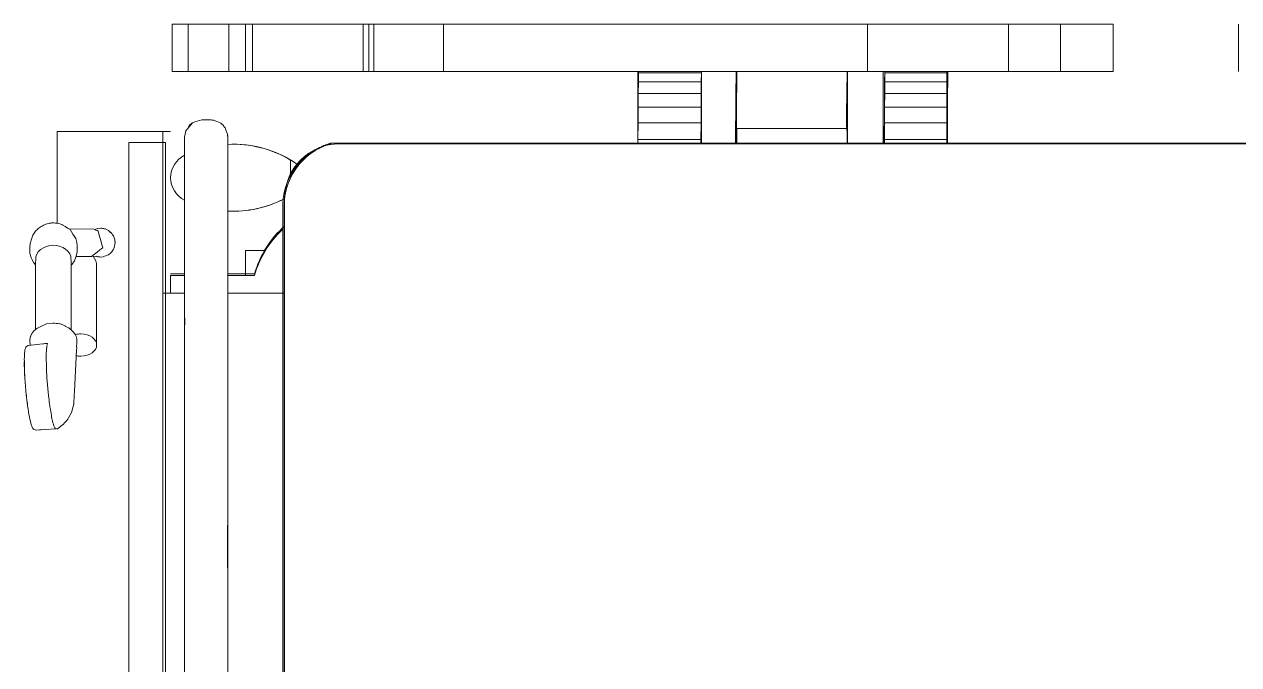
# Model space of a CAD drawing. Header units: millimetres. Extents: x 1448174 to 1599581, y -224422 to -106989.
# Drawn here: x 1474631 to 1475471, y -123301 to -122858 of the extents above; entities that cross this region are included whole.
import ezdxf

# ---------------------------------------------------------------- set-up
doc = ezdxf.new("R2010")
doc.units = ezdxf.units.MM
doc.header["$LTSCALE"] = 600
doc.header["$MEASUREMENT"] = 0
doc.layers.add('furniture', color=30, linetype='Continuous', lineweight=9)

msp = doc.modelspace()

# ---------------------------------------------------------------- linework, layer by layer
at = {"layer": 'furniture'}
for p, q in [((1474733.3322, -122858.4198), (1475384.041, -122858.4198)), ((1474733.3322, -122891.115), (1474733.3322, -122858.4198)), ((1474744.4951, -122891.0948), (1474744.4951, -122858.4199)), ((1474772.5963, -122858.4199), (1474744.4951, -122858.4199)), ((1474780.493, -122858.4199), (1474772.5963, -122858.4199)), ((1474772.5963, -122858.4199), (1474772.5963, -122891.0948)), ((1474783.9802, -122858.4199), (1474780.493, -122858.4199)), ((1474788.8555, -122858.4199), (1474783.9802, -122858.4199)), ((1474783.9802, -122858.4199), (1474783.9802, -122891.0948)), ((1474865.4528, -122858.4199), (1474788.8555, -122858.4199)), ((1474788.8555, -122858.4199), (1474788.8555, -122891.0948)), ((1474869.3793, -122858.4199), (1474865.4528, -122858.4199)), ((1474865.4528, -122858.4199), (1474865.4528, -122891.0948)), ((1474872.8107, -122858.4199), (1474869.3793, -122858.4199)), ((1474869.3793, -122858.4199), (1474869.3793, -122891.0948)), ((1474872.79, -122891.0948), (1474872.79, -122858.4199)), ((1474877.0798, -122858.4199), (1474872.8107, -122858.4199)), ((1474872.8107, -122858.4199), (1474872.8107, -122891.0948)), ((1474896.8689, -122858.4199), (1474877.0798, -122858.4199)), ((1474907.5713, -122858.4199), (1474896.8689, -122858.4199)), ((1474920.9559, -122858.4199), (1474907.5713, -122858.4199)), ((1475214.1344, -122858.4199), (1474920.9559, -122858.4199)), ((1474920.9559, -122891.0948), (1474920.9559, -122858.4199)), ((1475311.8397, -122858.4199), (1475214.1344, -122858.4199)), ((1475214.1344, -122858.4199), (1475214.1344, -122891.0948)), ((1475338.8829, -122858.4199), (1475311.8397, -122858.4199)), ((1475311.8397, -122858.4199), (1475311.8397, -122891.0948)), ((1475347.7156, -122858.4199), (1475338.8829, -122858.4199)), ((1475347.7156, -122858.4199), (1475347.7156, -122891.0948)), ((1475384.041, -122858.4198), (1475384.041, -122891.115)), ((1475470.9022, -122891.0948), (1475470.9022, -122858.4199)), ((1475384.041, -122891.115), (1474733.3322, -122891.115)), ((1474744.4951, -122891.0948), (1474772.5963, -122891.0948)), ((1474772.5963, -122891.0948), (1474780.493, -122891.0948)), ((1474780.493, -122891.0948), (1474783.9802, -122891.0948)), ((1474783.9802, -122891.0948), (1474788.8555, -122891.0948)), ((1474788.8555, -122891.0948), (1474865.4528, -122891.0948)), ((1474865.4528, -122891.0948), (1474869.3793, -122891.0948)), ((1474869.3793, -122891.0948), (1474872.8107, -122891.0948)), ((1474872.8107, -122891.0948), (1474877.0798, -122891.0948)), ((1474877.0798, -122891.0948), (1474896.8689, -122891.0948)), ((1474896.8689, -122891.0948), (1474907.5713, -122891.0948)), ((1474907.5713, -122891.0948), (1474920.9559, -122891.0948)), ((1474920.9559, -122891.0948), (1475214.1344, -122891.0948)), ((1475055.345, -122891.115), (1475055.345, -122940.9729)), ((1475055.5895, -122898.4826), (1475055.6649, -122891.2303)), ((1475055.8333, -122892.0571), (1475055.7397, -122898.2509)), ((1475055.8532, -122891.2303), (1475055.8333, -122892.0571)), ((1475099.3982, -122892.0571), (1475055.8333, -122892.0571)), ((1475099.3046, -122898.2509), (1475099.3982, -122892.0571)), ((1475099.348, -122891.115), (1475099.348, -122940.9729)), ((1475099.3982, -122892.0571), (1475099.418, -122891.2303)), ((1475123.174, -122907.6417), (1475123.3945, -122891.2303)), ((1475123.3357, -122891.115), (1475123.3357, -122940.9729)), ((1475123.9325, -122891.2303), (1475123.5413, -122920.3396)), ((1475199.8212, -122920.3396), (1475200.2141, -122891.0948)), ((1475200.3083, -122891.115), (1475200.3083, -122940.9729)), ((1475214.1344, -122891.0948), (1475311.8397, -122891.0948)), ((1475225.0832, -122940.9729), (1475225.0832, -122891.115)), ((1475226.1215, -122891.2303), (1475226.0461, -122898.4826)), ((1475226.1964, -122898.2509), (1475226.29, -122892.0571)), ((1475226.29, -122892.0571), (1475226.3098, -122891.2303)), ((1475269.8548, -122892.0571), (1475226.29, -122892.0571)), ((1475269.0862, -122891.115), (1475269.0862, -122940.9729)), ((1475269.7612, -122898.2509), (1475269.8548, -122892.0571)), ((1475269.8548, -122892.0571), (1475269.8746, -122891.2303)), ((1475311.8397, -122891.0948), (1475338.8829, -122891.0948)), ((1475338.8829, -122891.0948), (1475347.7156, -122891.0948)), ((1475055.5093, -122909.432), (1475055.5895, -122898.4826)), ((1475055.7397, -122898.2509), (1475055.6569, -122906.2136)), ((1475099.3046, -122898.2509), (1475055.7397, -122898.2509)), ((1475099.2217, -122906.2136), (1475099.3046, -122898.2509)), ((1475226.0461, -122898.4826), (1475225.9659, -122909.432)), ((1475226.1136, -122906.2136), (1475226.1964, -122898.2509)), ((1475269.7612, -122898.2509), (1475226.1964, -122898.2509)), ((1475269.6784, -122906.2136), (1475269.7612, -122898.2509)), ((1475055.6569, -122906.2136), (1475055.5874, -122915.703)), ((1475099.2217, -122906.2136), (1475055.6569, -122906.2136)), ((1475099.1523, -122915.703), (1475099.2217, -122906.2136)), ((1475226.0441, -122915.703), (1475226.1136, -122906.2136)), ((1475269.6784, -122906.2136), (1475226.1136, -122906.2136)), ((1475269.6089, -122915.703), (1475269.6784, -122906.2136)), ((1475055.4469, -122921.8104), (1475055.5093, -122909.432)), ((1475055.5874, -122915.703), (1475055.5334, -122926.431)), ((1475099.1523, -122915.703), (1475055.5874, -122915.703)), ((1475099.0982, -122926.431), (1475099.1523, -122915.703)), ((1475123.0199, -122934.2317), (1475123.1112, -122915.35)), ((1475225.9659, -122909.432), (1475225.9035, -122921.8104)), ((1475225.99, -122926.431), (1475226.0441, -122915.703)), ((1475269.6089, -122915.703), (1475226.0441, -122915.703)), ((1475269.5548, -122926.431), (1475269.6089, -122915.703)), ((1475055.4042, -122935.2418), (1475055.4469, -122921.8104)), ((1475225.9035, -122921.8104), (1475225.8609, -122935.2418)), ((1474653.8571, -122995.924), (1474653.8571, -122932.4517)), ((1474653.8571, -122932.4517), (1474726.7742, -122932.4517)), ((1474653.8571, -122995.924), (1474653.8571, -122932.4517)), ((1474653.8571, -122932.4517), (1474732.2485, -122932.4517)), ((1474726.7742, -122932.4517), (1474726.7742, -123924.3367)), ((1474744.7204, -122929.5756), (1474745.3865, -122927.9675)), ((1474771.8294, -122937.4064), (1474771.6294, -122934.2591)), ((1475055.5334, -122926.431), (1475055.4964, -122938.0716)), ((1475099.0982, -122926.431), (1475055.5334, -122926.431)), ((1475099.0612, -122938.0716), (1475099.0982, -122926.431)), ((1475123.5672, -122930.3526), (1475123.713, -122930.3526)), ((1475123.713, -122930.3526), (1475199.9929, -122930.3526)), ((1475225.953, -122938.0716), (1475225.99, -122926.431)), ((1475269.5548, -122926.431), (1475225.99, -122926.431)), ((1475269.5179, -122938.0716), (1475269.5548, -122926.431)), ((1474703.4177, -122940.0956), (1474703.4177, -123927.0739)), ((1474728.6034, -122940.0956), (1474703.4177, -122940.0956)), ((1474728.6034, -123927.0739), (1474728.6034, -122940.0956)), ((1474771.8294, -122936.4391), (1474771.7513, -122936.1768)), ((1474771.8294, -122937.4064), (1474771.8294, -122937.0452)), ((1474844.4819, -122940.4694), (1474843.8154, -122940.4694)), ((1474844.4819, -122940.4694), (1475525.7103, -122940.4694)), ((1474849.1631, -122940.9729), (1476663.2832, -122940.9729)), ((1475055.3962, -122940.4694), (1475055.4042, -122935.2418)), ((1475055.4964, -122938.0716), (1475055.4927, -122940.4694)), ((1475099.0612, -122938.0716), (1475055.4964, -122938.0716)), ((1475099.0575, -122940.4694), (1475099.0612, -122938.0716)), ((1475225.8609, -122935.2418), (1475225.8528, -122940.4694)), ((1475225.9494, -122940.4694), (1475225.953, -122938.0716)), ((1475269.5179, -122938.0716), (1475225.953, -122938.0716)), ((1475269.5142, -122940.4694), (1475269.5179, -122938.0716)), ((1474771.8294, -122951.7487), (1474771.8294, -122950.1187)), ((1474826.7746, -122948.8518), (1474827.1056, -122948.5927)), ((1474834.9569, -122943.6958), (1474834.9807, -122943.6958)), ((1474771.8294, -122954.9157), (1474771.8294, -122951.7487)), ((1474815.1335, -122962.5865), (1474817.2651, -122959.1053)), ((1474815.2033, -122952.2226), (1474815.2033, -122961.5298)), ((1474814.8707, -122963.868), (1474814.8707, -122962.7561)), ((1474814.8814, -122962.5865), (1474814.8814, -122961.5298)), ((1474814.8814, -122961.5298), (1474815.4735, -122961.5298)), ((1474815.083, -122962.5865), (1474814.8814, -122962.5865)), ((1474815.083, -122962.5865), (1474815.0845, -122962.7561)), ((1474815.0845, -122962.7561), (1474815.0845, -122963.4842)), ((1474815.1263, -122963.4092), (1474815.1335, -122962.5865)), ((1474815.3221, -122962.5865), (1474815.1335, -122962.5865)), ((1474815.3221, -122962.5865), (1474815.3221, -122963.0579)), ((1474816.3911, -122960.0332), (1474816.5574, -122960.0332)), ((1474816.9024, -122960.0332), (1474816.5574, -122960.0332)), ((1474771.8294, -122975.0323), (1474771.7944, -122974.441)), ((1474771.8294, -122981.2668), (1474771.7998, -122982.3824)), ((1474809.8763, -122984.0359), (1474809.8763, -123883.1336)), ((1474810.7329, -123883.1336), (1474810.7329, -122984.0359)), ((1474811.0425, -122979.0936), (1474811.0425, -123888.0759)), ((1474651.5505, -122995.5948), (1474651.0426, -122995.6228)), ((1474655.6382, -122996.1782), (1474657.3694, -122997.0628)), ((1474661.9837, -122999.7688), (1474679.0815, -122999.894)), ((1474681.0668, -122999.6714), (1474680.3916, -123000.0079)), ((1474681.7531, -122999.5751), (1474681.0668, -122999.6714)), ((1474683.812, -122999.2863), (1474681.9966, -122999.4528)), ((1474682.1062, -123001.2881), (1474682.2529, -123001.8195)), ((1474685.6274, -122999.4528), (1474683.812, -122999.2863)), ((1474691.5575, -123002.9747), (1474689.272, -123000.913)), ((1474771.8179, -122999.2797), (1474771.8294, -122999.6536)), ((1474634.9784, -123012.6031), (1474635.1911, -123009.7538)), ((1474635.1911, -123009.7538), (1474635.2287, -123009.1101)), ((1474636.0039, -123006.8299), (1474635.2287, -123009.1101)), ((1474636.0039, -123006.8299), (1474636.8937, -123004.2252)), ((1474667.3112, -123009.2564), (1474666.7523, -123006.5215)), ((1474667.3112, -123009.2564), (1474667.6659, -123011.4828)), ((1474682.2955, -123001.9741), (1474682.8983, -123004.1586)), ((1474684.4823, -123009.8997), (1474685.2744, -123012.7702)), ((1474693.1166, -123012.8635), (1474693.7887, -123009.263)), ((1474693.6222, -123007.4476), (1474693.7887, -123009.263)), ((1474634.9784, -123012.6031), (1474634.9236, -123014.1274)), ((1474634.9343, -123014.9825), (1474634.9236, -123014.1274)), ((1474634.9561, -123016.7411), (1474634.9343, -123014.9825)), ((1474635.6866, -123019.7408), (1474635.4004, -123018.2073)), ((1474639.6587, -123017.2824), (1474639.0571, -123019.0516)), ((1474640.7433, -123015.5721), (1474639.6587, -123017.2824)), ((1474642.288, -123014.0364), (1474640.7433, -123015.5721)), ((1474644.209, -123012.7786), (1474642.288, -123014.0364)), ((1474646.3762, -123011.8677), (1474644.209, -123012.7786)), ((1474648.6406, -123011.3266), (1474646.3762, -123011.8677)), ((1474650.8647, -123011.1343), (1474648.6406, -123011.3266)), ((1474653.0985, -123011.2576), (1474650.8647, -123011.1343)), ((1474655.3941, -123011.728), (1474653.0985, -123011.2576)), ((1474657.6151, -123012.571), (1474655.3941, -123011.728)), ((1474659.6114, -123013.7682), (1474657.6151, -123012.571)), ((1474661.2489, -123015.2546), (1474659.6114, -123013.7682)), ((1474662.4376, -123016.9297), (1474661.2489, -123015.2546)), ((1474663.1471, -123018.6786), (1474662.4376, -123016.9297)), ((1474667.5482, -123015.9366), (1474666.7528, -123019.4222)), ((1474667.589, -123013.6215), (1474667.5482, -123015.9366)), ((1474667.589, -123013.6215), (1474667.6659, -123011.4828)), ((1474689.2711, -123017.6137), (1474690.8666, -123016.3176)), ((1474691.5573, -123015.5515), (1474690.929, -123016.2484)), ((1474692.6741, -123013.8453), (1474691.5573, -123015.5515)), ((1474693.1166, -123012.8635), (1474692.6741, -123013.8453)), ((1474798.035, -123014.6466), (1474784.1343, -123014.6466)), ((1474784.1343, -123014.6466), (1474784.1343, -123032.0157)), ((1474635.6866, -123019.7408), (1474636.2038, -123020.7969)), ((1474636.2038, -123020.7969), (1474637.5738, -123023.1934)), ((1474638.8902, -123024.6905), (1474637.5738, -123023.1934)), ((1474638.8919, -123023.5416), (1474638.8876, -123026.4774)), ((1474638.8876, -123026.4774), (1474638.8876, -123069.1837)), ((1474638.9054, -123020.7744), (1474638.8919, -123023.5416)), ((1474639.0571, -123019.0516), (1474638.9054, -123020.7744)), ((1474663.3909, -123023.1623), (1474663.1471, -123018.6786)), ((1474663.3866, -123026.098), (1474663.3909, -123023.1623)), ((1474663.3866, -123069.586), (1474663.3866, -123026.098)), ((1474664.1085, -123024.2276), (1474663.3884, -123024.9099)), ((1474665.7069, -123021.938), (1474664.1085, -123024.2276)), ((1474666.7528, -123019.4222), (1474665.7069, -123021.938)), ((1474677.5747, -123018.791), (1474666.984, -123018.791)), ((1474677.7025, -123018.6911), (1474680.4656, -123018.791)), ((1474681.3115, -123018.632), (1474680.4656, -123018.791)), ((1474681.0862, -123080.0453), (1474681.0862, -123025.5872)), ((1474683.8113, -123019.2397), (1474681.9966, -123019.0732)), ((1474685.6268, -123019.0733), (1474683.812, -123019.2397)), ((1474741.8775, -123030.9096), (1474732.2485, -123030.9096)), ((1474732.2485, -123044.1731), (1474732.2485, -123032.0157)), ((1474732.2485, -123032.0157), (1474741.8775, -123032.0157)), ((1474790.2696, -123030.9096), (1474771.8294, -123030.9096)), ((1474771.8294, -123032.0157), (1474790.2696, -123032.0157)), ((1474771.8031, -123040.8857), (1474771.8189, -123051.1022)), ((1474771.8294, -123040.8857), (1474771.8294, -123116.7942)), ((1474771.8294, -123041.2521), (1474771.8294, -123040.8857)), ((1474741.9925, -123044.1731), (1474726.7742, -123044.1731)), ((1474728.6034, -123044.1731), (1474741.8775, -123044.1731)), ((1474771.8082, -123044.1731), (1474811.0425, -123044.1731)), ((1474809.8763, -123044.1731), (1474771.8294, -123044.1731)), ((1474741.9922, -123057.8977), (1474741.8775, -123057.8699)), ((1474741.8775, -123058.5924), (1474741.8775, -123057.8699)), ((1474741.8775, -123058.5924), (1474742.0619, -123058.5924)), ((1474639.6312, -123068.5655), (1474637.6286, -123070.2305)), ((1474642.9575, -123066.9748), (1474639.6312, -123068.5655)), ((1474642.9575, -123066.9748), (1474646.3537, -123065.4643)), ((1474646.3537, -123065.4643), (1474650.842, -123064.8416)), ((1474659.8363, -123067.2423), (1474659.5902, -123067.0137)), ((1474661.8576, -123068.0486), (1474659.6444, -123067.1658)), ((1474664.5922, -123070.7982), (1474661.8576, -123068.0486)), ((1474742.0619, -123061.5986), (1474741.8775, -123061.5412)), ((1474741.8775, -123074.9865), (1474741.8775, -123065.0591)), ((1474635.0452, -123074.941), (1474634.8048, -123077.019)), ((1474634.8048, -123077.019), (1474635.0303, -123080.1501)), ((1474635.0452, -123074.941), (1474636.2228, -123072.0827)), ((1474636.2228, -123072.0827), (1474635.4437, -123073.9968)), ((1474636.2228, -123072.0827), (1474637.6286, -123070.2305)), ((1474665.0431, -123071.2187), (1474664.5922, -123070.7982)), ((1474666.1782, -123072.6552), (1474665.0431, -123071.2187)), ((1474667.4698, -123076.502), (1474667.1255, -123074.5957)), ((1474667.4698, -123079.382), (1474667.4698, -123076.502)), ((1474741.9301, -123073.6135), (1474741.8775, -123073.332)), ((1474741.8775, -123084.3797), (1474741.8775, -123074.9865)), ((1474741.8775, -123084.3797), (1474741.8775, -123076.0455)), ((1474741.8775, -123084.3797), (1474741.8775, -123076.0455)), ((1474741.8775, -123076.0455), (1474741.8775, -123084.3797)), ((1474741.8775, -123076.93), (1474741.8775, -123084.3797)), ((1474632.4833, -123081.1663), (1474633.7474, -123080.3784)), ((1474633.7918, -123080.2794), (1474643.7919, -123079.2356)), ((1474667.2137, -123083.404), (1474665.7434, -123112.1931)), ((1474667.1453, -123080.7356), (1474667.2787, -123081.9891)), ((1474667.2137, -123083.404), (1474667.2787, -123081.9891)), ((1474631.1327, -123087.447), (1474631.0995, -123087.7557)), ((1474631.0995, -123087.7557), (1474631.1031, -123088.1954)), ((1474632.3039, -123113.6962), (1474632.3772, -123114.5513)), ((1474632.3772, -123114.5513), (1474632.449, -123115.1601)), ((1474665.3742, -123120.9717), (1474665.6115, -123114.5264)), ((1474665.6115, -123114.5264), (1474665.7434, -123112.1931)), ((1474632.962, -123119.5126), (1474633.1394, -123120.7224)), ((1474663.79, -123126.5919), (1474661.6727, -123130.3993)), ((1474665.3742, -123120.9717), (1474663.79, -123126.5919)), ((1474634.9391, -123131.2737), (1474635.0162, -123131.6696)), ((1474635.0162, -123131.6696), (1474635.2987, -123132.6395)), ((1474654.0333, -123137.9098), (1474657.2251, -123135.5281)), ((1474639.1926, -123138.8066), (1474637.4249, -123138.0992)), ((1474652.5292, -123137.8884), (1474639.1926, -123138.8066)), ((1474643.836, -123138.525), (1474639.1926, -123138.8066)), ((1474653.1637, -123137.9596), (1474653.2954, -123137.677)), ((1474653.8571, -123137.9578), (1474653.8571, -123137.9535)), ((1474741.8775, -123191.2739), (1474741.8775, -123192.1479)), ((1474741.8775, -123271.306), (1474741.8775, -123192.1479))]:
    msp.add_line(p, q, dxfattribs=at)
at = {"layer": 'furniture', "flags": 128}
for points in [[(1474747.3022, -122926.4113), (1474748.9412, -122925.9231), (1474750.5802, -122925.4349), (1474752.2192, -122924.9467), (1474753.8582, -122924.4584)], [(1474753.8582, -122924.4584), (1474752.2192, -122924.9467), (1474750.5802, -122925.4349), (1474748.9412, -122925.9231), (1474747.3022, -122926.4113)], [(1474759.8486, -122924.4584), (1474758.351, -122924.4584), (1474756.8534, -122924.4584), (1474755.3558, -122924.4584), (1474753.8582, -122924.4584)], [(1474753.8582, -122924.4584), (1474755.3558, -122924.4584), (1474756.8534, -122924.4584), (1474758.351, -122924.4584), (1474759.8486, -122924.4584)], [(1474759.8486, -122924.4584), (1474760.3936, -122924.5084), (1474760.9386, -122924.5584), (1474761.4837, -122924.6084), (1474762.0287, -122924.6584)], [(1474762.0287, -122924.6584), (1474763.1227, -122925.0967), (1474764.2167, -122925.5349), (1474765.3107, -122925.9731), (1474766.4046, -122926.4113)], [(1474742.7187, -122932.0291), (1474742.5084, -122933.1316), (1474742.2981, -122934.2341), (1474742.0878, -122935.3366), (1474741.8775, -122936.4391)], [(1474747.3022, -122926.4113), (1474746.1563, -122927.8158), (1474745.0104, -122929.2202), (1474743.8645, -122930.6247), (1474742.7187, -122932.0291)], [(1474745.3865, -122927.9675), (1474745.8655, -122927.5785), (1474746.3444, -122927.1894), (1474746.8233, -122926.8004), (1474747.3022, -122926.4113)], [(1474766.4046, -122926.4113), (1474766.8835, -122926.8004), (1474767.3624, -122927.1894), (1474767.8414, -122927.5785), (1474768.3203, -122927.9675)], [(1474768.3203, -122927.9675), (1474768.7093, -122928.4464), (1474769.0984, -122928.9253), (1474769.4874, -122929.4043), (1474769.8765, -122929.8832)], [(1474769.8765, -122929.8832), (1474770.3147, -122930.9772), (1474770.753, -122932.0711), (1474771.1912, -122933.1651), (1474771.6294, -122934.2591)], [(1474771.6294, -122934.2591), (1474771.6794, -122934.8041), (1474771.7294, -122935.3491), (1474771.7794, -122935.8941), (1474771.8294, -122936.4391)], [(1474741.8775, -122940.3346), (1474741.8775, -122939.3608), (1474741.8775, -122938.3869), (1474741.8775, -122937.413), (1474741.8775, -122936.4391)], [(1474741.8775, -122951.7373), (1474741.8775, -122948.8867), (1474741.8775, -122946.036), (1474741.8775, -122943.1853), (1474741.8775, -122940.3346)], [(1474771.8294, -122937.0452), (1474771.8294, -122936.8937), (1474771.8294, -122936.7422), (1474771.8294, -122936.5906), (1474771.8294, -122936.4391)], [(1474771.8294, -122936.4391), (1474771.8294, -122936.6809), (1474771.8294, -122936.9228), (1474771.8294, -122937.1646), (1474771.8294, -122937.4064)], [(1474771.8294, -122937.4064), (1474771.8294, -122939.3518), (1474771.8294, -122941.2973), (1474771.8294, -122943.2427), (1474771.8294, -122945.1882)], [(1474771.8294, -122945.1882), (1474771.8294, -122948.8606), (1474771.8294, -122952.5329), (1474771.8294, -122956.2053), (1474771.8294, -122959.8777)], [(1474741.8775, -122959.8249), (1474741.8775, -122957.803), (1474741.8775, -122955.7811), (1474741.8775, -122953.7592), (1474741.8775, -122951.7373)], [(1474818.5066, -122957.3544), (1474820.404, -122954.979), (1474822.6484, -122952.5432)], [(1474741.8775, -122969.2366), (1474741.8775, -122966.8837), (1474741.8775, -122964.5308), (1474741.8775, -122962.1778), (1474741.8775, -122959.8249)], [(1474771.8294, -122959.8777), (1474771.8294, -122962.2213), (1474771.8294, -122964.5649), (1474771.8294, -122966.9085), (1474771.8294, -122969.2521)], [(1474816.5574, -122960.0332), (1474815.7991, -122961.2975), (1474815.083, -122962.5865)], [(1474815.4735, -122961.5298), (1474815.925, -122960.7771), (1474816.3911, -122960.0332)], [(1474741.8775, -123084.3797), (1474741.8775, -123064.2535), (1474741.8775, -123022.6479), (1474741.8775, -122981.0423), (1474741.8775, -122969.2366)], [(1474741.8775, -122969.2366), (1474741.8775, -122997.6226), (1474741.8775, -123054.6664), (1474741.8775, -123084.3797)], [(1474771.8294, -122969.2521), (1474771.8294, -122971.8465), (1474771.8294, -122974.441), (1474771.8294, -122977.0354), (1474771.8294, -122979.6298)], [(1474741.8775, -123057.8699), (1474741.8775, -123038.0125), (1474741.8775, -123018.1551), (1474741.8775, -122998.2977), (1474741.8775, -122978.4404)], [(1474741.8775, -122979.5693), (1474741.8775, -122994.8984), (1474741.8775, -123010.2275), (1474741.8775, -123025.5566), (1474741.8775, -123040.8857)], [(1474771.8294, -122979.6298), (1474771.8294, -122982.3824), (1474771.8294, -122985.135), (1474771.8294, -122987.8876), (1474771.8294, -122990.6403)], [(1474771.8294, -122990.6403), (1474771.8294, -122993.5201), (1474771.8294, -122996.3999), (1474771.8294, -122999.2797), (1474771.8294, -123002.1595)], [(1474636.8937, -123004.2252), (1474637.3796, -123003.5085), (1474637.8655, -123002.7918), (1474638.3514, -123002.0751), (1474638.8373, -123001.3585)], [(1474638.8373, -123001.3585), (1474639.4624, -123000.7628), (1474640.0874, -123000.1671), (1474640.7124, -122999.5715), (1474641.3374, -122998.9758)], [(1474641.3374, -122998.9758), (1474642.0799, -122998.5225), (1474642.8223, -122998.0692), (1474643.5647, -122997.6159), (1474644.3072, -122997.1627)], [(1474644.3072, -122997.1627), (1474645.1262, -122996.8778), (1474645.9452, -122996.593), (1474646.7642, -122996.3081), (1474647.5832, -122996.0233)], [(1474647.5832, -122996.0233), (1474648.4481, -122995.9172), (1474649.3129, -122995.8112), (1474649.6283, -122995.7725)], [(1474649.6284, -122995.7725), (1474650.1778, -122995.7051), (1474651.0426, -122995.599)], [(1474655.6382, -122996.1782), (1474654.6163, -122996.0324), (1474653.5943, -122995.8865), (1474652.5724, -122995.7406), (1474651.5505, -122995.5948)], [(1474657.3702, -122997.0633), (1474657.7317, -122997.2753), (1474659.3738, -122998.2382), (1474661.0159, -122999.2012), (1474662.6579, -123000.1642)], [(1474662.6579, -123000.1642), (1474663.6815, -123001.7535), (1474664.7051, -123003.3429), (1474665.7287, -123004.9322), (1474666.7523, -123006.5215)], [(1474679.0815, -122999.894), (1474679.8377, -123000.2425), (1474680.5939, -123000.5911), (1474681.3501, -123000.9396), (1474682.1062, -123001.2881)], [(1474685.6274, -122999.4528), (1474685.1735, -122999.4112), (1474684.7197, -122999.3696), (1474684.2658, -122999.3279), (1474683.812, -122999.2863)], [(1474687.4848, -122999.9869), (1474687.0205, -122999.8534), (1474686.5562, -122999.7199), (1474686.0919, -122999.5864), (1474685.6276, -122999.4529)], [(1474689.272, -123000.913), (1474688.8252, -123000.6815), (1474688.3784, -123000.45), (1474687.9316, -123000.2185), (1474687.4848, -122999.9869)], [(1474691.5575, -123002.9747), (1474690.9859, -123002.4591), (1474690.4144, -123001.9436), (1474689.8429, -123001.4281), (1474689.2713, -123000.9125)], [(1474682.9137, -123004.2144), (1474683.6903, -123007.0291), (1474684.4449, -123009.7639)], [(1474692.6741, -123004.6807), (1474692.395, -123004.2542), (1474692.1158, -123003.8277), (1474691.8366, -123003.4012), (1474691.5575, -123002.9747)], [(1474693.6222, -123007.4476), (1474693.3852, -123006.7559), (1474693.1481, -123006.0642), (1474692.9111, -123005.3724), (1474692.6741, -123004.6807)], [(1474693.7887, -123009.263), (1474693.7471, -123008.8092), (1474693.7054, -123008.3553), (1474693.6638, -123007.9014), (1474693.6222, -123007.4476)], [(1474741.8775, -123009.7774), (1474741.8775, -123014.979), (1474741.8775, -123020.1806), (1474741.8775, -123025.3822), (1474741.8775, -123030.5839)], [(1474771.8294, -123002.1595), (1474771.8294, -123011.8411), (1474771.8294, -123021.5226), (1474771.8294, -123031.2042), (1474771.8294, -123040.8857)], [(1474634.9561, -123016.7411), (1474635.2998, -123017.8482), (1474635.4113, -123018.2073)], [(1474685.2744, -123012.7702), (1474683.3495, -123014.2754), (1474681.4246, -123015.7806), (1474679.4997, -123017.2858), (1474677.5747, -123018.791)], [(1474689.2711, -123017.6137), (1474688.36, -123017.9786), (1474687.4489, -123018.3435), (1474686.5379, -123018.7084), (1474685.6268, -123019.0733)], [(1474741.8775, -123083.9356), (1474741.8775, -123067.544), (1474741.8775, -123051.1524), (1474741.8775, -123034.7608), (1474741.8775, -123018.3692)], [(1474741.8775, -123018.3692), (1474741.8775, -123026.5525), (1474741.8775, -123034.7357), (1474741.8775, -123042.9189), (1474741.8775, -123051.1022)], [(1474741.8775, -123083.9356), (1474741.8775, -123067.544), (1474741.8775, -123051.1524), (1474741.8775, -123034.7608), (1474741.8775, -123018.3692)], [(1474680.9224, -123018.7051), (1474681.304, -123018.8359), (1474681.9957, -123019.073)], [(1474681.9966, -123019.0732), (1474682.4504, -123019.1148), (1474682.9043, -123019.1565), (1474683.3581, -123019.1981), (1474683.812, -123019.2397)], [(1474741.8775, -123020.1744), (1474741.8775, -123049.6919), (1474741.8775, -123079.2093), (1474741.8775, -123108.7267), (1474741.8775, -123118.6689)], [(1474741.8775, -123030.5839), (1474741.8775, -123027.9815), (1474741.8775, -123025.3792), (1474741.8775, -123022.7768), (1474741.8775, -123020.1744)], [(1474741.8775, -123040.8857), (1474741.8775, -123166.6762), (1474741.8775, -123292.4666), (1474741.8775, -123697.2571), (1474741.8775, -123823.0475)], [(1474771.8294, -123040.8857), (1474771.8294, -123050.4475), (1474771.8294, -123060.0094), (1474771.8294, -123069.5712), (1474771.8294, -123079.1331)], [(1474741.8775, -123051.1022), (1474741.8775, -123059.3105), (1474741.8775, -123067.5189), (1474741.8775, -123075.7272), (1474741.8775, -123083.9356)], [(1474741.8775, -123061.5412), (1474741.8775, -123060.804), (1474741.8775, -123060.0668), (1474741.8775, -123059.3296), (1474741.8775, -123058.5924)], [(1474650.842, -123064.8416), (1474651.9744, -123064.9624), (1474653.1069, -123065.0832), (1474654.2393, -123065.2039), (1474655.3717, -123065.3247)], [(1474655.3717, -123065.3247), (1474655.9271, -123065.4988), (1474656.4824, -123065.673), (1474657.0378, -123065.8472), (1474657.5931, -123066.0213)], [(1474659.5902, -123067.0137), (1474659.0909, -123066.7656), (1474658.5916, -123066.5175), (1474658.0924, -123066.2694), (1474657.5931, -123066.0213)], [(1474741.8775, -123084.3797), (1474741.9431, -123070.9591), (1474741.9897, -123061.439)], [(1474741.8775, -123065.0591), (1474741.8775, -123064.1796), (1474741.8775, -123063.3002), (1474741.8775, -123062.4207), (1474741.8775, -123061.5412)], [(1474667.1255, -123074.5957), (1474666.8887, -123074.1106), (1474666.6519, -123073.6255), (1474666.4151, -123073.1403), (1474666.1782, -123072.6552)], [(1474741.8775, -123073.332), (1474741.8775, -123073.7456), (1474741.8775, -123074.1592), (1474741.8775, -123074.5729), (1474741.8775, -123074.9865)], [(1474741.8775, -123074.9865), (1474741.8775, -123075.4724), (1474741.8775, -123075.9582), (1474741.8775, -123076.4441), (1474741.8775, -123076.93)], [(1474741.8775, -123074.9865), (1474741.8997, -123076.0455), (1474741.9147, -123076.7649)], [(1474631.1853, -123086.114), (1474631.257, -123085.4388), (1474631.3286, -123084.7636), (1474631.4003, -123084.0884), (1474631.4719, -123083.4132)], [(1474631.4719, -123083.4132), (1474631.5816, -123082.9864), (1474631.6913, -123082.5597), (1474631.801, -123082.1329), (1474631.9107, -123081.7061)], [(1474632.0539, -123081.5712), (1474632.197, -123081.4362), (1474632.3401, -123081.3012), (1474632.4833, -123081.1663)], [(1474643.7919, -123079.2356), (1474644.6329, -123079.1495), (1474645.4739, -123079.0633), (1474646.3149, -123078.9772), (1474647.1559, -123078.891)], [(1474646.3461, -123083.3912), (1474646.3048, -123084.4431), (1474646.2634, -123085.4949), (1474646.2221, -123086.5468), (1474646.1808, -123087.5987)], [(1474646.6864, -123080.4835), (1474646.6013, -123081.2104), (1474646.5162, -123081.9373), (1474646.4312, -123082.6642), (1474646.3461, -123083.3912)], [(1474647.1559, -123078.891), (1474647.0386, -123079.2891), (1474646.9212, -123079.6872), (1474646.8038, -123080.0853), (1474646.6864, -123080.4835)], [(1474667.1204, -123080.7356), (1474667.2193, -123080.3525), (1474667.4698, -123079.382)], [(1474741.8775, -123779.9977), (1474741.8775, -123675.7321), (1474741.8775, -123292.4666), (1474741.8775, -123188.2011), (1474741.8775, -123083.9356)], [(1474741.8775, -123192.1479), (1474741.8775, -123165.2058), (1474741.8775, -123138.2638), (1474741.8775, -123111.3217), (1474741.8775, -123084.3797)], [(1474771.8294, -123079.1331), (1474771.8294, -123088.5483), (1474771.8294, -123097.9636), (1474771.8294, -123107.3789), (1474771.8294, -123116.7942)], [(1474631.0653, -123091.6971), (1474631.0598, -123092.0147), (1474631.0356, -123093.4371)], [(1474631.0356, -123093.4371), (1474631.0665, -123094.6411), (1474631.0973, -123095.8451), (1474631.1282, -123097.0491), (1474631.1591, -123098.2531)], [(1474631.0499, -123089.5421), (1474631.0837, -123088.6851), (1474631.1176, -123087.8281), (1474631.1514, -123086.9711), (1474631.1853, -123086.114)], [(1474631.1853, -123098.1622), (1474631.1514, -123096.0072), (1474631.1176, -123093.8522), (1474631.0837, -123091.6971), (1474631.0499, -123089.5421)], [(1474646.353, -123096.8385), (1474646.3845, -123096.064), (1474646.3166, -123093.2422), (1474646.2487, -123090.4205), (1474646.1808, -123087.5987)], [(1474631.4719, -123103.5241), (1474631.4003, -123102.1836), (1474631.3286, -123100.8432), (1474631.257, -123099.5027), (1474631.1853, -123098.1622)], [(1474631.2195, -123099.5672), (1474631.2497, -123100.2242), (1474631.2799, -123100.8813)], [(1474631.2799, -123100.8813), (1474631.3195, -123101.5618), (1474631.3591, -123102.2423), (1474631.3987, -123102.9227), (1474631.4383, -123103.6032)], [(1474646.353, -123096.8385), (1474646.4791, -123098.9068), (1474646.6053, -123100.9751), (1474646.7315, -123103.0434), (1474646.8576, -123105.1118)], [(1474631.9107, -123109.3047), (1474631.801, -123107.8595), (1474631.6913, -123106.4144), (1474631.5816, -123104.9692), (1474631.4719, -123103.5241)], [(1474632.4833, -123115.1601), (1474632.3401, -123113.6962), (1474632.197, -123112.2324), (1474632.0539, -123110.7685), (1474631.9107, -123109.3047)], [(1474646.8576, -123105.1118), (1474647.091, -123107.5825), (1474647.3244, -123110.0533), (1474647.5578, -123112.5241), (1474647.7911, -123114.9948)], [(1474633.1536, -123120.7224), (1474632.986, -123119.3318), (1474632.8184, -123117.9412), (1474632.6509, -123116.5507), (1474632.4833, -123115.1601)], [(1474632.7768, -123117.9412), (1474632.8158, -123118.2722), (1474632.962, -123119.5126)], [(1474647.7911, -123114.9948), (1474647.9732, -123116.4576), (1474648.1553, -123117.9203), (1474648.3374, -123119.383), (1474648.5195, -123120.8457)], [(1474771.8294, -123747.1391), (1474771.8294, -123697.2571), (1474771.8294, -123292.4666), (1474771.8294, -123166.6762), (1474771.8294, -123116.7942)], [(1474771.8294, -123116.7942), (1474771.8294, -123188.2011), (1474771.8294, -123292.4666), (1474771.8294, -123675.7321), (1474771.8294, -123747.1391)], [(1474771.8294, -123116.7942), (1474771.8294, -123138.2638), (1474771.8294, -123165.2058), (1474771.8294, -123192.1479)], [(1474633.8755, -123125.6738), (1474633.695, -123124.436), (1474633.5145, -123123.1981), (1474633.3341, -123121.9602), (1474633.1536, -123120.7224)], [(1474634.6018, -123129.8023), (1474634.4202, -123128.7702), (1474634.2386, -123127.7381), (1474634.0571, -123126.706), (1474633.8755, -123125.6738)], [(1474648.5195, -123120.8457), (1474648.6577, -123121.7861), (1474648.7959, -123122.7265), (1474648.934, -123123.6669), (1474649.0722, -123124.6073)], [(1474649.0722, -123124.6073), (1474649.296, -123125.8811), (1474649.5198, -123127.1549), (1474649.7435, -123128.4286), (1474649.9673, -123129.7024)], [(1474636.0327, -123135.6879), (1474635.675, -123134.2165), (1474635.3173, -123132.7451), (1474634.9595, -123131.2737), (1474634.6018, -123129.8023)], [(1474636.7545, -123137.4379), (1474636.5741, -123137.0004), (1474636.3936, -123136.5629), (1474636.2132, -123136.1254), (1474636.0327, -123135.6879)], [(1474649.9673, -123129.7024), (1474650.1967, -123130.7195), (1474650.4261, -123131.7366), (1474650.6555, -123132.7537), (1474650.8849, -123133.7708)], [(1474650.8849, -123133.7708), (1474651.0326, -123134.2692), (1474651.1803, -123134.7675), (1474651.328, -123135.2658), (1474651.4757, -123135.7641)], [(1474651.4757, -123135.7641), (1474651.7391, -123136.2952), (1474652.0025, -123136.8263), (1474652.2658, -123137.3573), (1474652.5292, -123137.8884)], [(1474660.6418, -123131.9579), (1474659.7876, -123132.8505), (1474658.9334, -123133.743), (1474658.0793, -123134.6356), (1474657.2251, -123135.5281)], [(1474661.6855, -123130.3993), (1474661.4246, -123130.7889), (1474661.1636, -123131.1786), (1474660.9027, -123131.5683), (1474660.6418, -123131.9579)], [(1474637.4249, -123138.0992), (1474637.2573, -123137.9338), (1474637.0897, -123137.7685), (1474636.9221, -123137.6032), (1474636.7545, -123137.4379)], [(1474652.5292, -123137.8884), (1474652.6878, -123137.9062), (1474652.8465, -123137.924), (1474653.0051, -123137.9418), (1474653.1637, -123137.9596)], [(1474654.0333, -123137.9098), (1474653.965, -123137.9392), (1474653.8968, -123137.9687), (1474653.8285, -123137.9982)], [(1474771.8294, -123725.6891), (1474771.8294, -123648.5779), (1474771.8294, -123292.4666), (1474771.8294, -123215.3554), (1474771.8294, -123151.7306)], [(1474741.8775, -123192.1479), (1474741.8775, -123242.3073), (1474741.8775, -123292.4666), (1474741.8775, -123342.626), (1474741.8775, -123671.7854)], [(1474741.8775, -123674.7601), (1474741.8775, -123344.1134), (1474741.8775, -123292.4666), (1474741.8775, -123240.8199), (1474741.8775, -123192.1479)], [(1474741.8775, -123192.1479), (1474741.8775, -123230.6103), (1474741.8775, -123292.4666), (1474741.8775, -123354.3229), (1474741.8775, -123695.1793)], [(1474771.8294, -123192.1479), (1474771.8294, -123230.8404), (1474771.8294, -123272.5008)], [(1474771.8294, -123192.1479), (1474771.8294, -123292.4666), (1474771.8294, -123724.4029), (1474771.8294, -123747.1391)], [(1474771.8294, -123695.1793), (1474771.8294, -123354.3229), (1474771.8294, -123292.4666), (1474771.8294, -123230.6103), (1474771.8294, -123192.1479)], [(1474771.6546, -123204.6304), (1474771.6981, -123221.4882), (1474771.7637, -123246.9945), (1474771.8294, -123272.5008)], [(1474771.8294, -123243.1135), (1474771.8294, -123241.1029), (1474771.8294, -123239.0923), (1474771.8294, -123237.0818), (1474771.8294, -123235.0712)], [(1474771.8294, -123235.0712), (1474771.8294, -123237.0818), (1474771.8294, -123239.0923), (1474771.8294, -123241.1029), (1474771.8294, -123243.1135)], [(1474771.8294, -123243.1135), (1474771.8294, -123267.79), (1474771.8294, -123292.4666), (1474771.8294, -123317.1432), (1474771.8294, -123341.8198)], [(1474771.8294, -123341.8198), (1474771.8294, -123317.1432), (1474771.8294, -123292.4666), (1474771.8294, -123267.79), (1474771.8294, -123243.1135)], [(1474741.8775, -123718.47), (1474741.8775, -123292.4968), (1474741.8775, -123272.0238)], [(1474771.8294, -123272.5008), (1474771.8294, -123303.3156), (1474771.8294, -123334.1305), (1474771.8294, -123643.9453), (1474771.8294, -123674.7601)]]:
    msp.add_lwpolyline(points, dxfattribs=at)
at = {"layer": 'furniture'}
for centre, radius, start, end in [((1474775.6746, -123018.1003), 76.8271, 59.0349596, 92.8907557), ((1474775.6746, -123018.1003), 76.8271, 55.1479747, 92.8688708), ((1474849.1631, -122979.0936), 38.1207, 90, 180), ((1474749.5979, -122964.4192), 17.3494, 116.4233154, 243.5766846), ((1474749.5979, -122964.4192), 17.3494, 116.6022043, 243.3977957), ((1474775.6746, -122910.7381), 76.8271, 267.1092443, 297.0422732), ((1474775.6746, -122910.7381), 76.8271, 267.1311292, 297.4100985), ((1474857.0262, -123049.7836), 69.3734, 131.5170753, 164.2128852), ((1474857.0262, -123050.8897), 69.3734, 132.9714762, 164.2128852)]:
    msp.add_arc(centre, radius, start, end, dxfattribs=at)
at = {"layer": 'furniture', "extrusion": (0, 0, -1)}
for centre, major_axis, ratio, start_param, end_param in [((1475123.2775, -122925.9107), (0, -21.7832), 0.00872654, 2.07694181, 2.565634), ((1475123.5672, -122924.9068), (0, -5.4458), 0.00872654, 0, 2.565634), ((1475199.847, -122924.9068), (0, -5.4458), 0.00872654, 0, 2.565634), ((1475123.1861, -122944.7924), (0, -21.7832), 0.00872654, 1.77138757, 2.07694181), ((1475123.713, -122941.2442), (0, -10.8916), 0.00872654, 3.14159265, 4.64042603), ((1475199.9929, -122941.2442), (0, -10.8916), 0.00872654, 3.14159265, 4.64042603), ((1474854.8372, -122984.0359), (0, -44.9626), 0.99996192, 2.67380938, 2.68416799), ((1474854.8372, -122984.0359), (0, -44.9626), 0.99996192, 1.97770612, 2.38432102), ((1474855.6938, -122984.0359), (0, -44.9626), 0.99996192, 1.97770612, 2.38432102), ((1474854.8372, -122984.0359), (0, -44.9626), 0.99996192, 2.22746711, 2.32842783), ((1474854.8372, -122984.0359), (0, -44.9626), 0.99996192, 1.57079633, 1.97755867), ((1474855.6938, -122984.0359), (0, 44.9626), 0.99996192, 4.71238898, 5.11915132), ((1474854.3964, -122984.0359), (0, -44.9626), 0.99996192, 2.06809055, 2.09503122), ((1474854.8372, -122984.0359), (0, -44.9626), 0.99996192, 2.06809055, 2.12403298), ((1474670.1946, -123025.5872), (-10.8916, 0), 0.99999809, 2.46003828, 3.14159266), ((1474670.1946, -123080.0453), (-10.8916, 0), 0.70710678, 7.48612218, 7.85398163), ((1474670.1946, -123080.0453), (-10.8916, 0), 0.70710678, 1.57079633, 4.71238898), ((1474670.1946, -123080.0453), (-10.8916, 0), 0.70710678, 4.71238898, 5.01398152)]:
    msp.add_ellipse(centre, major_axis=major_axis, ratio=ratio, start_param=start_param, end_param=end_param, dxfattribs=at)
at = {"layer": 'furniture'}
for points, knots in [([(1474843.8154, -122940.4694), (1474843.71, -122940.4694), (1474843.4763, -122940.496), (1474843.0571, -122940.602), (1474842.6504, -122940.7343), (1474842.3358, -122940.8446), (1474842.1472, -122940.9118), (1474842.002, -122940.9644), (1474841.8507, -122941.0183), (1474841.6387, -122941.0913), (1474841.2451, -122941.222), (1474840.6309, -122941.4158), (1474839.9832, -122941.6215), (1474839.5314, -122941.776), (1474839.2761, -122941.8682), (1474839.0874, -122941.9397), (1474838.8994, -122942.0128), (1474838.6466, -122942.1112), (1474838.2006, -122942.2865), (1474837.5549, -122942.5458), (1474836.773, -122942.8734), (1474835.7349, -122943.3411), (1474834.4339, -122943.9714), (1474832.8735, -122944.8), (1474831.3243, -122945.7064), (1474829.2796, -122947.0146), (1474826.7725, -122948.8368), (1474824.8767, -122950.5008), (1474823.9517, -122951.361)], [0, 0, 0, 0, 0.03571429, 0.07142857, 0.10714286, 0.125, 0.13392857, 0.14285714, 0.15178571, 0.16071429, 0.17857143, 0.21428571, 0.25, 0.26785714, 0.27678571, 0.28571429, 0.29464286, 0.30357143, 0.32142857, 0.35714286, 0.39285714, 0.42857143, 0.5, 0.57142857, 0.64285714, 0.71428571, 0.85714286, 1, 1, 1, 1]), ([(1474824.8083, -122951.361), (1474825.7328, -122950.5012), (1474827.6247, -122948.8373), (1474830.1241, -122947.0126), (1474832.1582, -122945.7034), (1474833.6985, -122944.7969), (1474834.9884, -122944.105), (1474836.0237, -122943.591), (1474836.731, -122943.251), (1474837.374, -122942.9565), (1474838.1489, -122942.6213), (1474838.9197, -122942.3066), (1474839.5335, -122942.0639), (1474839.8133, -122941.9542), (1474839.999, -122941.8817), (1474840.5195, -122941.6901), (1474841.3974, -122941.4078), (1474842.2058, -122941.1494), (1474842.6304, -122940.9999), (1474842.7756, -122940.9467), (1474842.988, -122940.8689), (1474843.4214, -122940.7124), (1474843.9882, -122940.5284), (1474844.3351, -122940.4694), (1474844.4819, -122940.4694)], [0, 0, 0, 0, 0.14285714, 0.28571429, 0.35714286, 0.42857143, 0.5, 0.53571429, 0.57142857, 0.59821429, 0.625, 0.67857143, 0.70535714, 0.71205357, 0.71875, 0.73214286, 0.78571429, 0.83928571, 0.85267857, 0.859375, 0.86607143, 0.89285714, 0.94642857, 1, 1, 1, 1])]:
    msp.add_open_spline(points, degree=3, knots=knots, dxfattribs=at)

doc.saveas('drawing.dxf')
